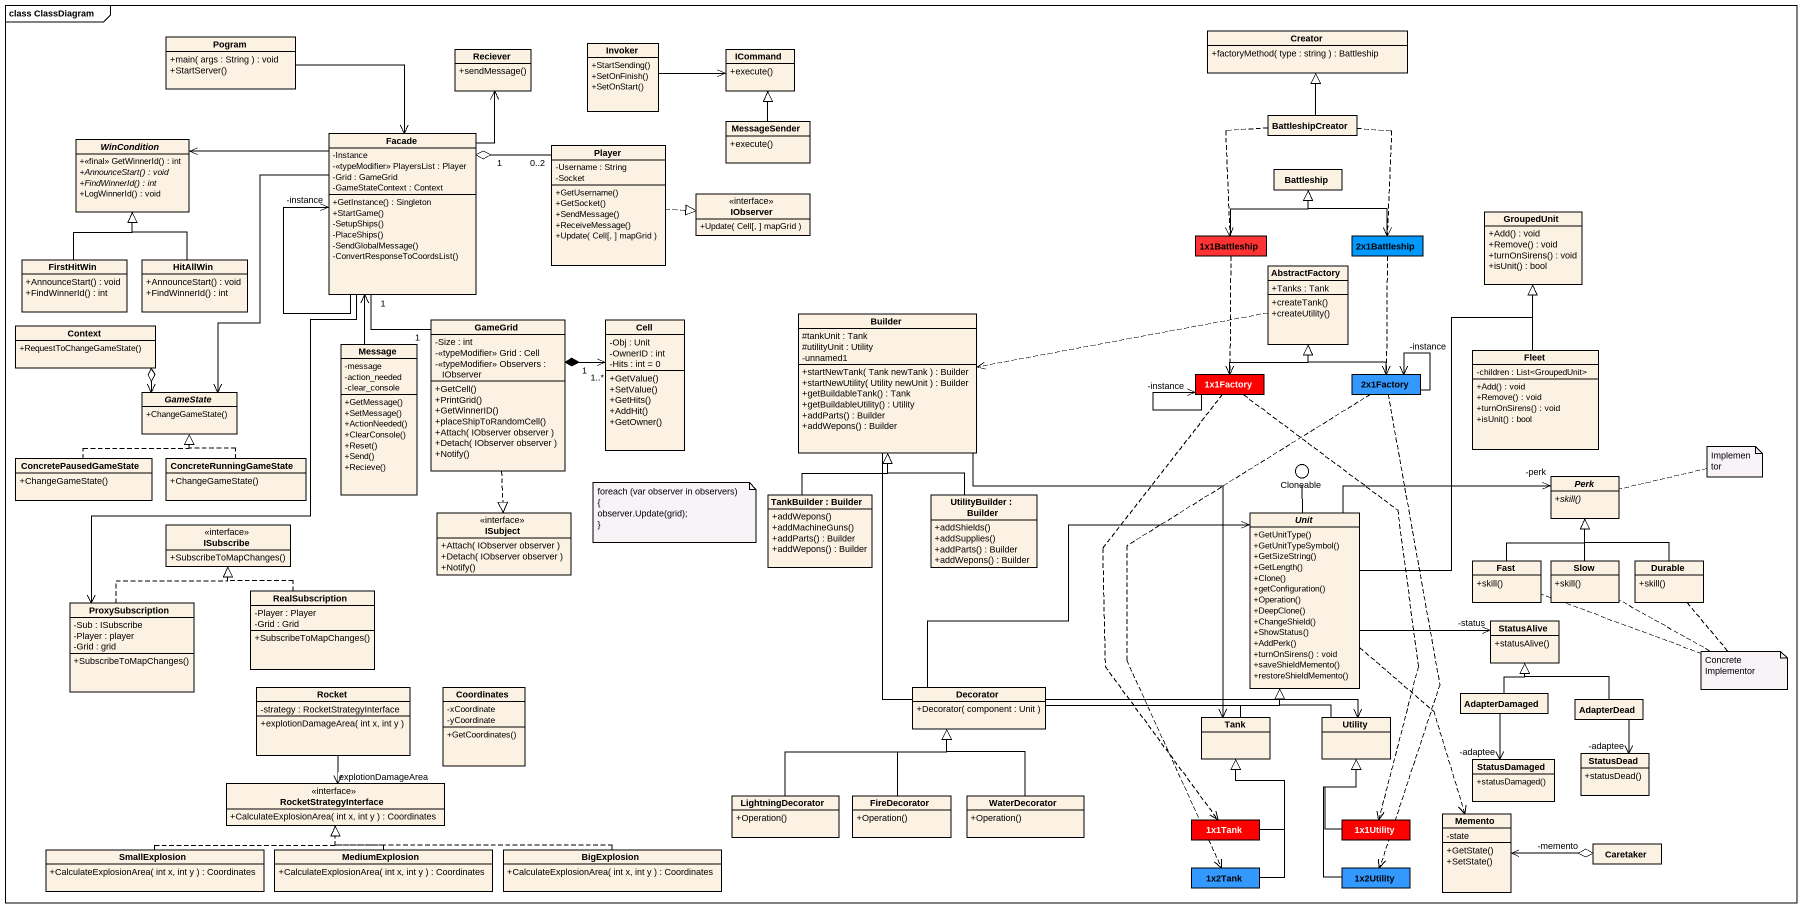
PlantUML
@startuml
mainframe class ClassDiagram
allowmixing
hide circle
hide empty members
skinparam classAttributeIconSize 0
class Pogram {
  +main( args : String ) : void
  +StartServer()
}
class Reciever {
  +sendMessage()
}
class Invoker {
  +StartSending()
  +SetOnFinish()
  +SetOnStart()
}
class ICommand {
  +execute()
}
class Creator {
  +factoryMethod( type : string ) : Battleship
}
abstract class WinCondition {
  +<<final>> GetWinnerId() : int
  {abstract} +AnnounceStart() : void
  {abstract} +FindWinnerId() : int
  +LogWinnerId() : void
}
class Facade {
  -Instance
  -<<typeModifier>> PlayersList : Player
  -Grid : GameGrid
  -GameStateContext : Context
  +GetInstance() : Singleton
  +StartGame()
  -SetupShips()
  -PlaceShips()
  -SendGlobalMessage()
  -ConvertResponseToCoordsList()
}
class MessageSender {
  +execute()
}
class BattleshipCreator
class Player {
  -Username : String
  -Socket
  +GetUsername()
  +GetSocket()
  +SendMessage()
  +ReceiveMessage()
  +Update( Cell[, ] mapGrid )
}
class Battleship
interface IObserver {
  +Update( Cell[, ] mapGrid )
}
class GroupedUnit {
  +Add() : void
  +Remove() : void
  +turnOnSirens() : void
  +isUnit() : bool
}
class "1x1Battleship" as c1x1Battleship #FF3333
class "2x1Battleship" as c2x1Battleship #0099FF
class FirstHitWin {
  +AnnounceStart() : void
  +FindWinnerId() : int
}
class HitAllWin {
  +AnnounceStart() : void
  +FindWinnerId() : int
}
class AbstractFactory {
  +Tanks : Tank
  +createTank()
  +createUtility()
}
class Context {
  +RequestToChangeGameState()
}
class GameGrid {
  -Size : int
  -<<typeModifier>> Grid : Cell
  -<<typeModifier>> Observers : IObserver
  +GetCell()
  +PrintGrid()
  +GetWinnerID()
  +placeShipToRandomCell()
  +Attach( IObserver observer )
  +Detach( IObserver observer )
  +Notify()
}
class Cell {
  -Obj : Unit
  -OwnerID : int
  -Hits : int = 0
  +GetValue()
  +SetValue()
  +GetHits()
  +AddHit()
  +GetOwner()
}
class Builder {
  #tankUnit : Tank
  #utilityUnit : Utility
  -unnamed1
  +startNewTank( Tank newTank ) : Builder
  +startNewUtility( Utility newUnit ) : Builder
  +getBuildableTank() : Tank
  +getBuildableUtility() : Utility
  +addParts() : Builder
  +addWepons() : Builder
}
class Message {
  -message
  -action_needed
  -clear_console
  +GetMessage()
  +SetMessage()
  +ActionNeeded()
  +ClearConsole()
  +Reset()
  +Send()
  +Recieve()
}
class "1x1Factory" as c1x1Factory #FF0000
class "2x1Factory" as c2x1Factory #3399FF
class Fleet {
  -children : List<GroupedUnit>
  +Add() : void
  +Remove() : void
  +turnOnSirens() : void
  +isUnit() : bool
}
abstract class GameState {
  +ChangeGameState()
}
class ConcretePausedGameState {
  +ChangeGameState()
}
class ConcreteRunningGameState {
  +ChangeGameState()
}
() Cloneable
abstract class Perk {
  {abstract} +skill()
}
interface ISubscribe {
  +SubscribeToMapChanges()
}
interface ISubject {
  +Attach( IObserver observer )
  +Detach( IObserver observer )
  +Notify()
}
class "TankBuilder : Builder" as TankBuilder_Builder {
  +addWepons()
  +addMachineGuns()
  +addParts() : Builder
  +addWepons() : Builder
}
class "UtilityBuilder : Builder" as UtilityBuilder_Builder {
  +addShields()
  +addSupplies()
  +addParts() : Builder
  +addWepons() : Builder
}
abstract class Unit {
  +GetUnitType()
  +GetUnitTypeSymbol()
  +GetSizeString()
  +GetLength()
  +Clone()
  +getConfiguration()
  +Operation()
  +DeepClone()
  +ChangeShield()
  +ShowStatus()
  +AddPerk()
  +turnOnSirens() : void
  +saveShieldMemento()
  +restoreShieldMemento()
}
class Fast {
  +skill()
}
class Slow {
  +skill()
}
class Durable {
  +skill()
}
class ProxySubscription {
  -Sub : ISubscribe
  -Player : player
  -Grid : grid
  +SubscribeToMapChanges()
}
class RealSubscription {
  -Player : Player
  -Grid : Grid
  +SubscribeToMapChanges()
}
class StatusAlive {
  +statusAlive()
}
class Rocket {
  -strategy : RocketStrategyInterface
  +explotionDamageArea( int x, int y )
}
class Coordinates {
  -xCoordinate
  -yCoordinate
  +GetCoordinates()
}
class Decorator {
  +Decorator( component : Unit )
}
class Tank
class Utility
class AdapterDamaged
class AdapterDead
class StatusDamaged {
  +statusDamaged()
}
class StatusDead {
  +statusDead()
}
interface RocketStrategyInterface {
  +CalculateExplosionArea( int x, int y ) : Coordinates
}
class LightningDecorator {
  +Operation()
}
class FireDecorator {
  +Operation()
}
class WaterDecorator {
  +Operation()
}
class "1x1Tank" as c1x1Tank #FF0000
class "1x1Utility" as c1x1Utility #FF0000
class Memento {
  -state
  +GetState()
  +SetState()
}
class SmallExplosion {
  +CalculateExplosionArea( int x, int y ) : Coordinates
}
class MediumExplosion {
  +CalculateExplosionArea( int x, int y ) : Coordinates
}
class BigExplosion {
  +CalculateExplosionArea( int x, int y ) : Coordinates
}
class "1x2Tank" as c1x2Tank #3399FF
class "1x2Utility" as c1x2Utility #3399FF
class Caretaker
Pogram --> Facade
Invoker -right-> ICommand
Facade -up-> Reciever
Facade -left-> WinCondition
Facade --> "-instance" Facade
Facade "1" o-right- "0..2" Player
Facade "1" -- "1" GameGrid
Facade --> GameState
Facade --> ProxySubscription
MessageSender -up-|> ICommand
BattleshipCreator -up-|> Creator
BattleshipCreator ..> c1x1Battleship
BattleshipCreator ..> c2x1Battleship
Player .right.|> IObserver
c1x1Battleship -up-|> Battleship
c1x1Battleship ..> c1x1Factory
c2x1Battleship -up-|> Battleship
c2x1Battleship ..> c2x1Factory
FirstHitWin -up-|> WinCondition
HitAllWin -up-|> WinCondition
AbstractFactory .left.> Builder
Context o--> GameState
GameGrid "1" *-right-> "1..*" Cell
GameGrid ..|> ISubject
Builder --> Tank
Builder --> Utility
Message -up-> Facade
c1x1Factory -up-|> AbstractFactory
c1x1Factory --> c1x1Factory : -instance
c1x1Factory ..> c1x1Tank
c1x1Factory ..> c1x1Utility
c2x1Factory -up-|> AbstractFactory
c2x1Factory --> c2x1Factory : -instance
c2x1Factory ..> c1x2Tank
c2x1Factory ..> c1x2Utility
Fleet -up-|> GroupedUnit
ConcretePausedGameState .up.|> GameState
ConcreteRunningGameState .up.|> GameState
TankBuilder_Builder -up-|> Builder
UtilityBuilder_Builder -up-|> Builder
Unit -up-|> GroupedUnit
Unit -up- Cloneable
Unit -right-> "-perk" Perk
Unit -right-> "-status" StatusAlive
Unit ..> Memento
Fast -up-|> Perk
Slow -up-|> Perk
Durable -up-|> Perk
ProxySubscription .up.|> ISubscribe
RealSubscription .up.|> ISubscribe
Rocket --> RocketStrategyInterface : explotionDamageArea
Decorator -right-|> Unit
Decorator -right-> Unit
Tank -up-|> Unit
Utility -up-|> Unit
AdapterDamaged -up-|> StatusAlive
AdapterDamaged --> "-adaptee" StatusDamaged
AdapterDead -up-|> StatusAlive
AdapterDead --> "-adaptee" StatusDead
LightningDecorator -right-|> Decorator
FireDecorator -up-|> Decorator
WaterDecorator -up-|> Decorator
c1x1Tank -up-|> Tank
c1x1Utility -up-|> Utility
SmallExplosion .right.|> RocketStrategyInterface
MediumExplosion .up.|> RocketStrategyInterface
BigExplosion .left.|> RocketStrategyInterface
c1x2Tank -up-|> Tank
c1x2Utility -up-|> Utility
Caretaker "-memento" o-left-> Memento
note right of Perk : Implementor
note as N2
  foreach (var observer in observers)
  {
  observer.Update(grid);
  ~}
end note
note as N3
  Concrete Implementor
end note
N3 .. Durable
N3 .. Slow
N3 .. Fast
@enduml
